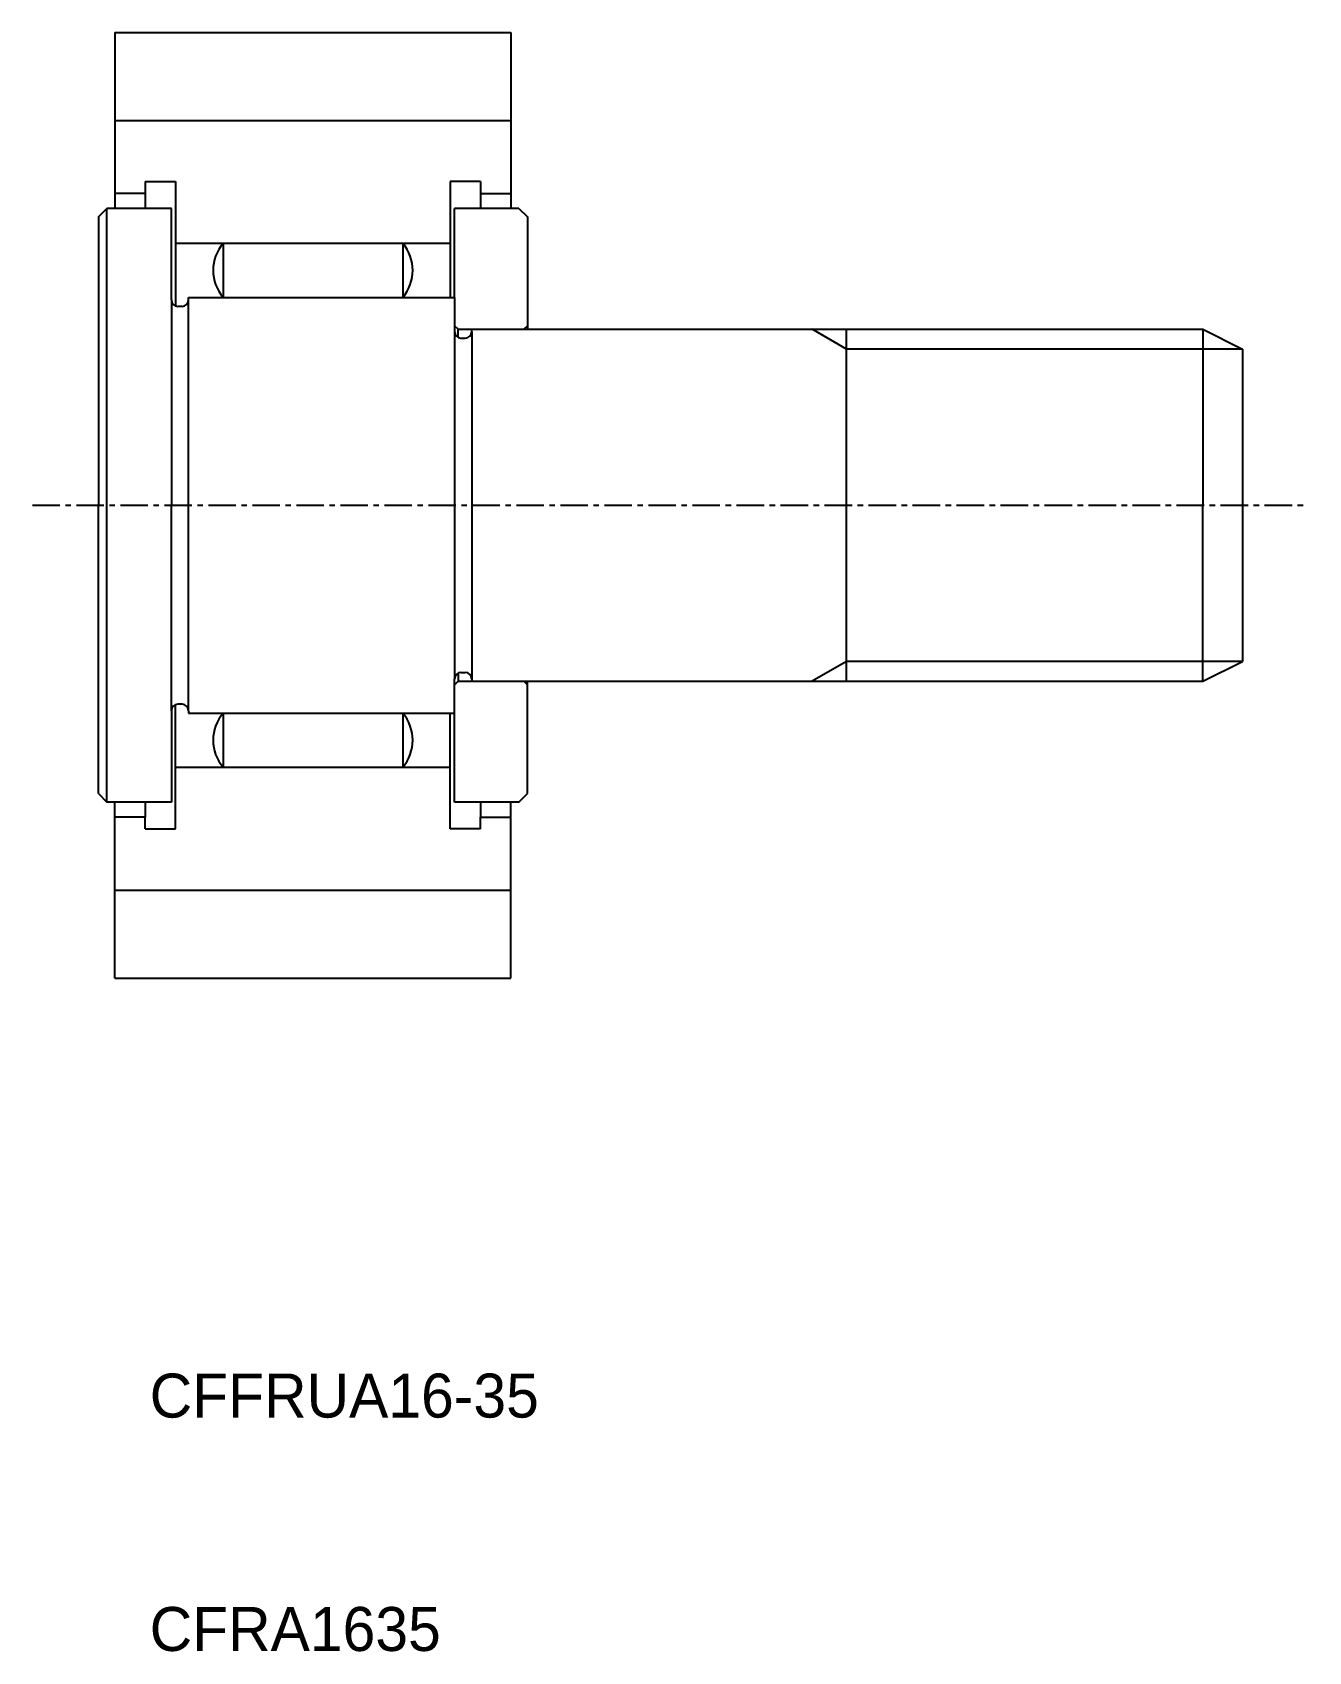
# Model space of a CAD drawing. Extents: x 159.3 to 217.3, y 108.3 to 181.9.
import ezdxf

# ---------------------------------------------------------------- set-up
doc = ezdxf.new("R2010")
doc.units = 0
doc.linetypes.add('CENTER', pattern=[2, 1.25, -0.25, 0.25, -0.25])
doc.layers.get('0').update_dxf_attribs({"linetype": 'CONTINUOUS'})
doc.layers.add('CENTER', color=1, linetype='CENTER')

msp = doc.modelspace()

# ---------------------------------------------------------------- linework, layer by layer
for p, q in [((163.097, 181.95), (181.097, 181.95)), ((163.097, 181.95), (163.097, 173.95)), ((181.097, 181.95), (181.097, 173.95)), ((163.097, 177.95), (181.097, 177.95)), ((164.477, 174.625), (163.097, 174.625)), ((164.477, 175.165), (165.857, 175.165)), ((164.477, 175.165), (164.477, 174.625)), ((164.477, 174.625), (164.477, 173.95)), ((165.857, 175.165), (165.857, 172.36)), ((179.717, 175.165), (178.337, 175.165)), ((178.337, 175.165), (178.337, 172.36)), ((179.717, 175.165), (179.717, 174.625)), ((179.717, 174.625), (179.717, 173.95)), ((179.717, 174.625), (181.097, 174.625)), ((162.347, 173.56), (162.737, 173.95)), ((165.662, 173.95), (162.737, 173.95)), ((162.737, 146.95), (162.737, 173.95)), ((165.662, 169.787), (165.662, 173.95)), ((178.532, 169.9), (178.532, 173.95)), ((181.457, 173.95), (178.532, 173.95)), ((181.457, 173.95), (181.847, 173.56)), ((162.347, 173.56), (162.347, 160.45)), ((181.847, 173.56), (181.847, 168.45)), ((165.857, 172.36), (165.857, 170.235)), ((165.857, 172.36), (166.112, 172.36)), ((166.112, 172.36), (178.082, 172.36)), ((168.012, 172.36), (168.012, 169.9)), ((176.182, 172.36), (176.182, 169.9)), ((178.082, 172.36), (178.337, 172.36)), ((178.337, 172.36), (178.337, 170.235)), ((165.857, 170.235), (165.857, 169.511)), ((178.337, 170.235), (178.337, 169.9)), ((165.662, 169.787), (165.662, 160.45)), ((166.15, 169.495), (165.955, 169.495)), ((166.442, 169.9), (178.082, 169.9)), ((166.442, 169.787), (166.442, 169.9)), ((166.442, 151.112), (166.442, 169.787)), ((178.082, 169.9), (178.532, 169.9)), ((178.532, 169.9), (178.532, 168.342)), ((178.692, 168.45), (178.532, 168.61)), ((181.687, 168.45), (181.847, 168.61)), ((178.532, 168.342), (178.532, 152.557)), ((178.692, 168.45), (179.312, 168.45)), ((178.692, 168.081), (178.692, 168.45)), ((178.825, 168.05), (179.02, 168.05)), ((179.312, 168.45), (212.547, 168.45)), ((179.312, 168.342), (179.312, 168.45)), ((179.312, 168.342), (179.312, 152.557)), ((196.347, 152.45), (196.347, 168.45)), ((212.547, 168.45), (214.347, 167.55)), ((212.547, 168.45), (212.547, 160.45)), ((214.347, 167.55), (214.347, 153.35)), ((162.347, 147.34), (162.347, 160.45)), ((165.662, 151.112), (165.662, 160.45)), ((212.547, 152.45), (212.547, 160.45)), ((212.547, 152.45), (214.347, 153.35)), ((178.532, 152.45), (178.532, 152.557)), ((178.532, 151), (178.532, 152.45)), ((178.692, 152.45), (178.532, 152.29)), ((178.692, 152.818), (178.692, 152.45)), ((178.692, 152.45), (179.312, 152.45)), ((178.825, 152.85), (179.02, 152.85)), ((179.312, 152.557), (179.312, 152.45)), ((179.312, 152.45), (212.547, 152.45)), ((181.687, 152.45), (181.847, 152.29)), ((181.847, 147.34), (181.847, 152.45)), ((165.662, 151.112), (165.662, 146.95)), ((165.857, 150.665), (165.857, 151.388)), ((166.15, 151.405), (165.955, 151.405)), ((166.442, 151.112), (166.442, 151)), ((166.442, 151), (178.082, 151)), ((168.012, 151), (168.012, 148.54)), ((176.182, 151), (176.182, 148.54)), ((178.082, 151), (178.532, 151)), ((178.337, 150.665), (178.337, 151)), ((178.532, 146.95), (178.532, 151)), ((165.857, 148.54), (165.857, 150.665)), ((178.337, 148.54), (178.337, 150.665)), ((165.857, 145.735), (165.857, 148.54)), ((165.857, 148.54), (166.112, 148.54)), ((166.112, 148.54), (178.082, 148.54)), ((178.082, 148.54), (178.337, 148.54)), ((178.337, 145.735), (178.337, 148.54)), ((162.347, 147.34), (162.737, 146.95)), ((181.457, 146.95), (181.847, 147.34)), ((165.662, 146.95), (162.737, 146.95)), ((163.097, 138.95), (163.097, 146.95)), ((164.477, 146.95), (164.477, 146.275)), ((181.457, 146.95), (178.532, 146.95)), ((179.717, 146.95), (179.717, 146.275)), ((181.097, 138.95), (181.097, 146.95)), ((164.477, 146.275), (163.097, 146.275)), ((164.477, 145.735), (164.477, 146.275)), ((179.717, 146.275), (181.097, 146.275)), ((179.717, 145.735), (179.717, 146.275)), ((164.477, 145.735), (165.857, 145.735)), ((179.717, 145.735), (178.337, 145.735)), ((163.097, 142.95), (181.097, 142.95)), ((163.097, 138.95), (181.097, 138.95))]:
    msp.add_line(p, q)
at = {"color": 3}
for p, q in [((196.347, 167.55), (194.789, 168.45)), ((214.347, 167.55), (196.347, 167.55)), ((196.347, 153.35), (194.789, 152.45)), ((214.347, 153.35), (196.347, 153.35))]:
    msp.add_line(p, q, dxfattribs=at)
for centre, radius, start, end in [((169.468, 171.13), 1.906, 139.80954, 220.19046), ((174.726, 171.13), 1.906, 319.80954, 40.19046), ((165.955, 169.787), 0.292, 180, 270), ((166.15, 169.787), 0.292, 270, 0), ((178.825, 168.342), 0.292, 180, 270), ((179.02, 168.342), 0.292, 270, 0), ((178.825, 152.557), 0.292, 90, 180), ((179.02, 152.557), 0.292, 0, 90), ((165.955, 151.112), 0.292, 90, 180), ((166.15, 151.112), 0.292, 0, 90), ((169.468, 149.77), 1.906, 139.80954, 220.19046), ((174.726, 149.77), 1.906, 319.80954, 40.19046)]:
    msp.add_arc(centre, radius, start, end)
at = {"layer": 'CENTER', "color": 1, "linetype": 'CENTER'}
msp.add_line((159.347, 160.45), (217.347, 160.45), dxfattribs=at)

# ---------------------------------------------------------------- texts
for s, p in [('CFFRUA16-35', (164.679, 118.975)), ('CFRA1635', (164.679, 108.364))]:
    msp.add_text(s, height=2).set_placement(p)

doc.saveas('drawing.dxf')
